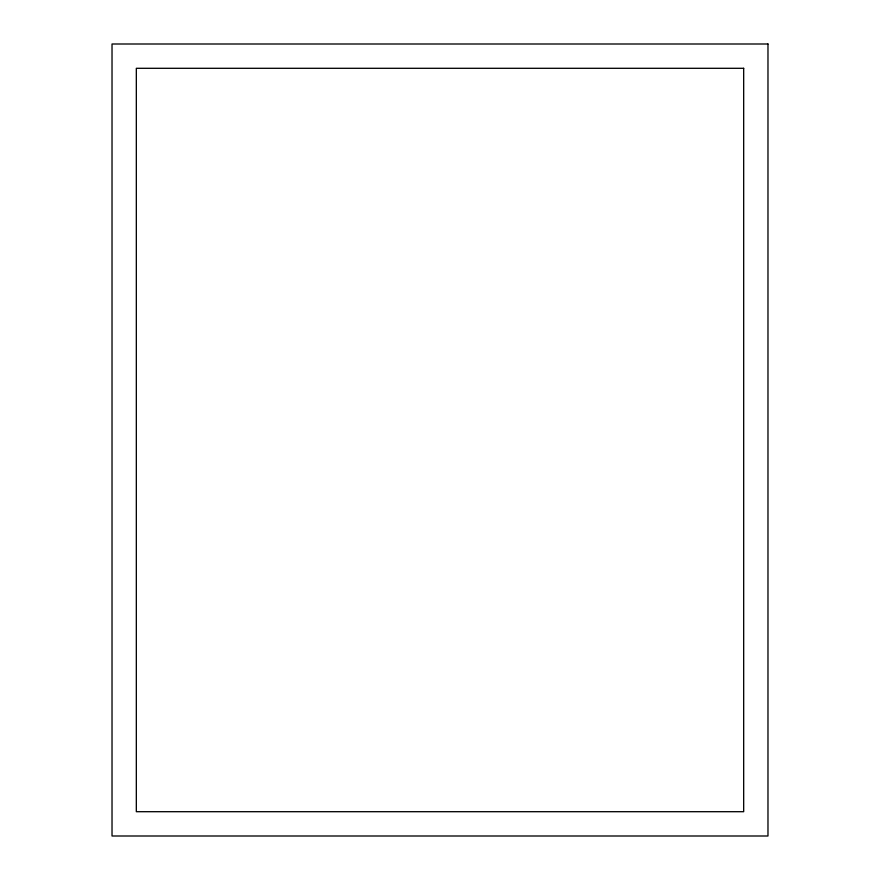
<?xml version="1.0" encoding="UTF-8"?>
<svg xmlns="http://www.w3.org/2000/svg" width="880" height="880" viewBox="0 0 880 880"><rect width="100%" height="100%" fill="white"/><g stroke="black" fill="none" stroke-linecap="round" stroke-linejoin="round"><path stroke-width="1.32" d="M767.976 44L112.024 44L112.024 836L767.976 836L767.976 44M743.677 68.299L136.323 68.299L136.323 811.701L743.677 811.701L743.677 68.299"/></g></svg>
